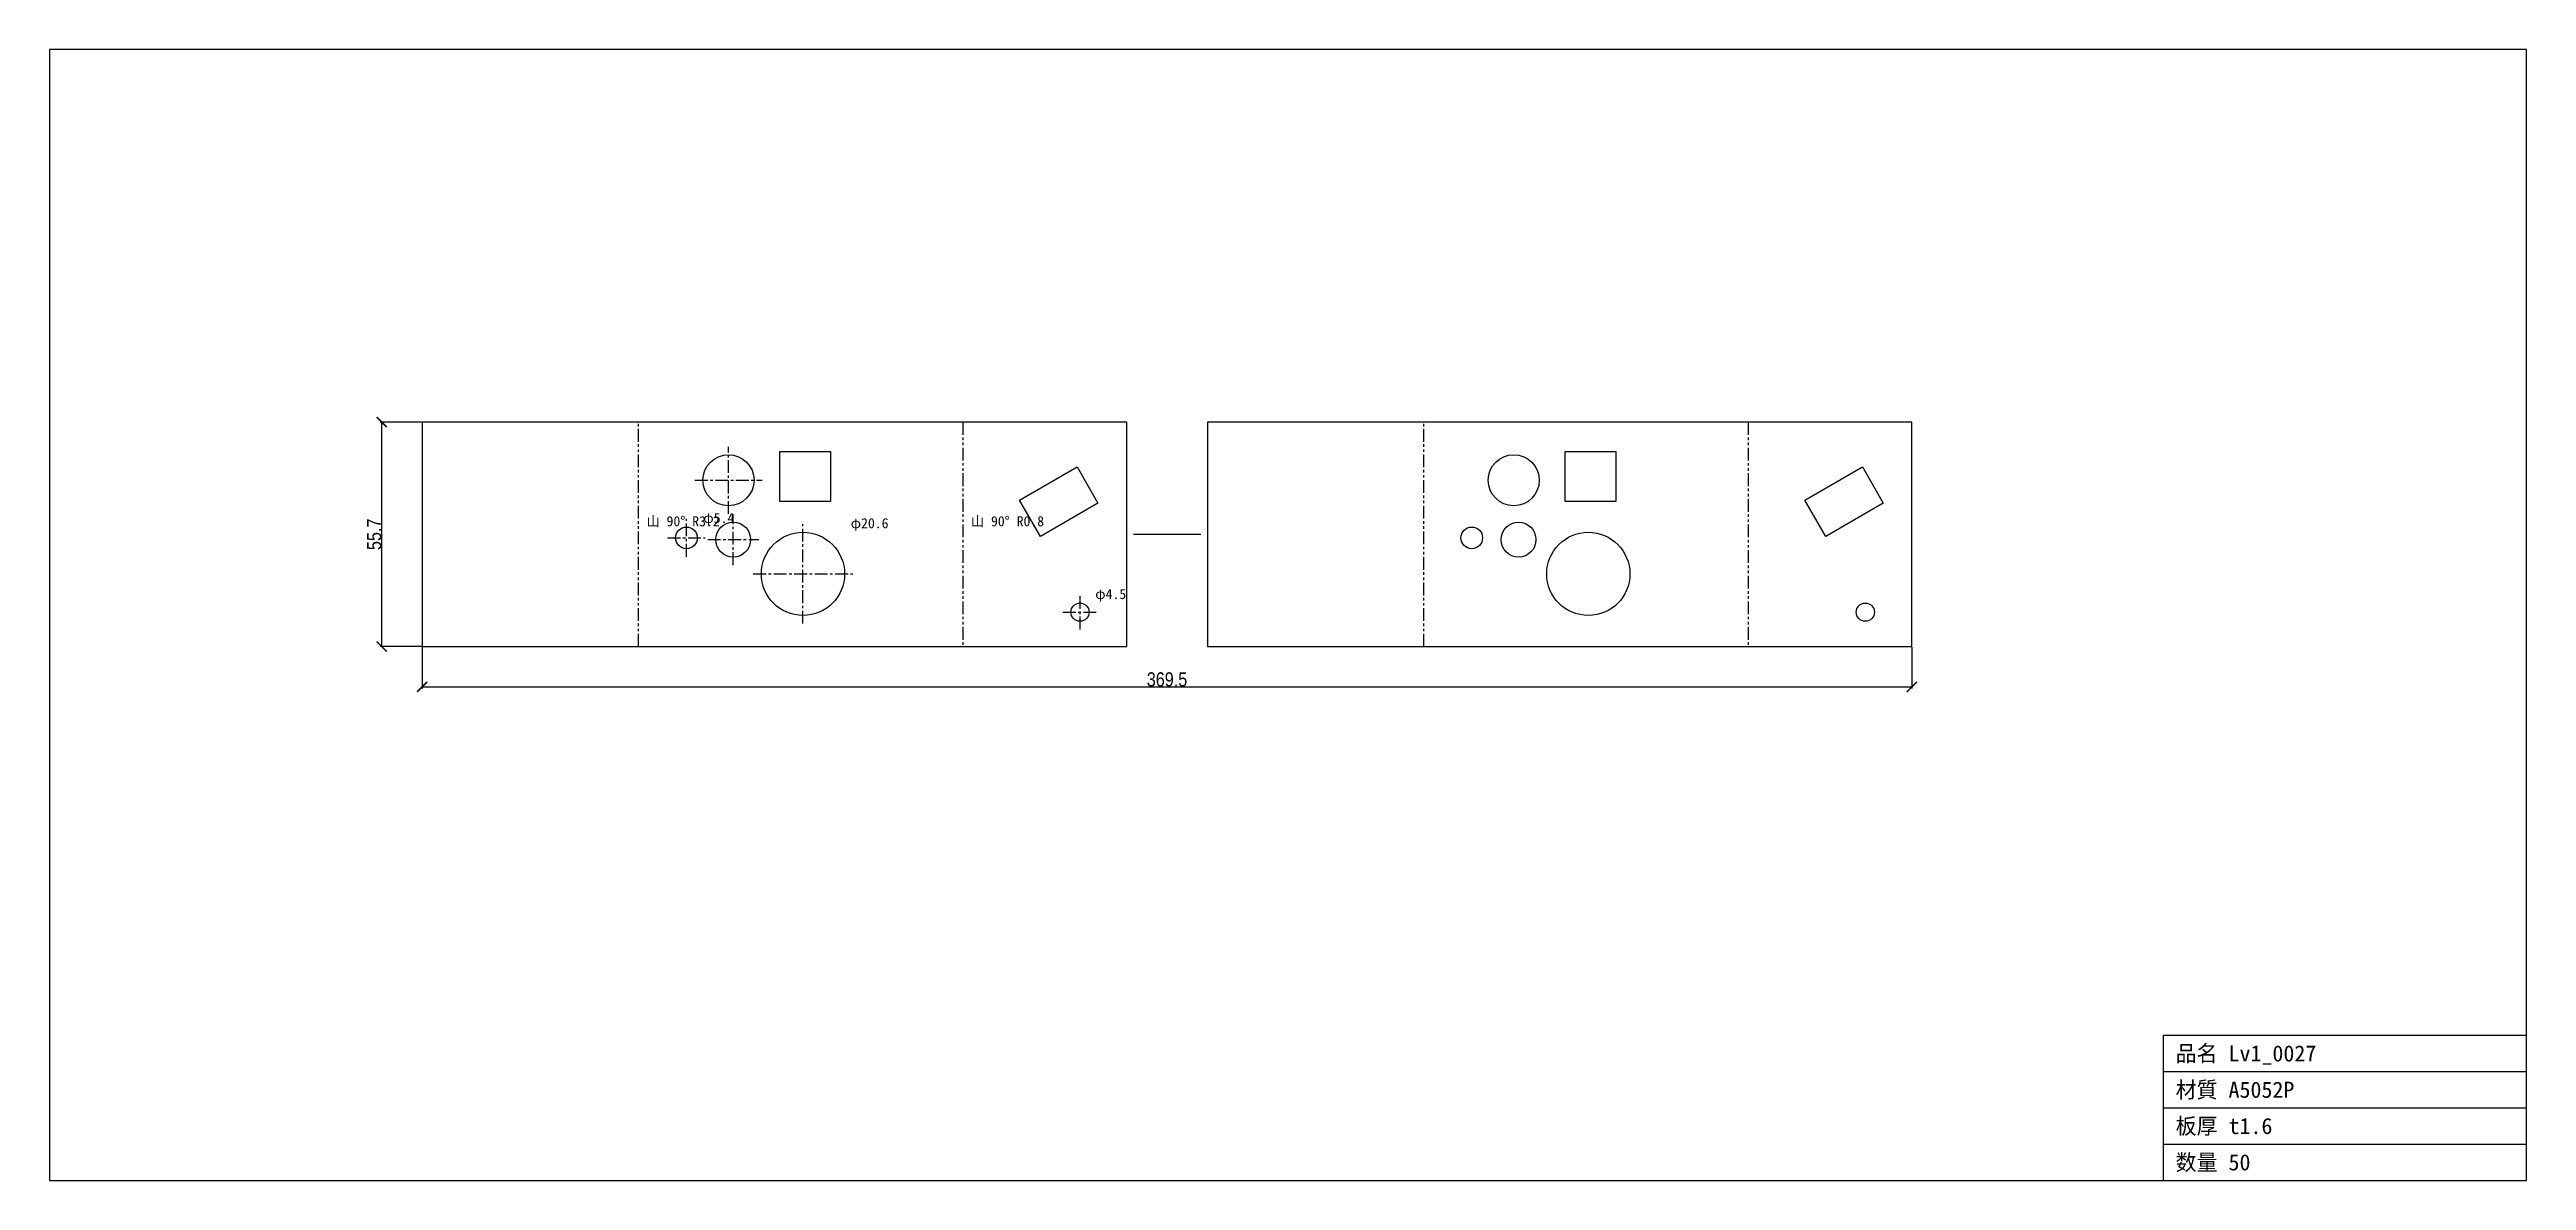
# Model space of a CAD drawing. Header units: millimetres. Extents: x -149 to 465, y -132 to 148.
import ezdxf

# ---------------------------------------------------------------- set-up
doc = ezdxf.new("R2010")
doc.units = ezdxf.units.MM
doc.linetypes.add('CENTER', pattern=[5.08, 3.175, -0.635, 0.635, -0.635])
doc.linetypes.add('PHANTOM', pattern=[6.35, 3.175, -0.635, 0.635, -0.635, 0.635, -0.635])
for name, color, linetype in [('ケガキ', 7, 'Continuous'), ('中心線', 7, 'Continuous'), ('図枠', 7, 'Continuous'), ('外形', 7, 'Continuous'), ('寸法', 7, 'Continuous'), ('文字', 7, 'Continuous'), ('曲げ線', 7, 'Continuous')]:
    doc.layers.add(name, color=color, linetype=linetype)
doc.styles.add('OpenSansCondensed-Light', font='OpenSansCondensed-Light.ttf')
doc.dimstyles.new('EZDXF', dxfattribs={"dimtxt": 0.25, "dimasz": 0.175, "dimexe": 0.375, "dimexo": 0.125, "dimgap": 0.1, "dimtad": 1, "dimlfac": 100, "dimzin": 12, "dimdsep": 46, "dimtxsty": 'OpenSansCondensed-Light', "dimblk": 'ARCHTICK', "dimcen": 2.5, "dimazin": 3, "dimtfac": 0.5, "dimtmove": 2, "dimatfit": 3})

# ---------------------------------------------------------------- blocks, each defined once
blk = doc.blocks.new('_ARCHTICK')
at = {"color": 0, "linetype": 'BYBLOCK', "const_width": 0.15}
blk.add_lwpolyline([(-0.5, -0.5), (0.5, 0.5)], dxfattribs=at)

msp = doc.modelspace()

# ---------------------------------------------------------------- linework, layer by layer
at = {"layer": 'ケガキ'}
msp.add_line((119.56, 27.84), (136.26, 27.84), dxfattribs=at)
at = {"layer": '中心線', "color": 1, "linetype": 'CENTER'}
for p, q in [((19.16, 32.92), (19.16, 49.57)), ((10.84, 41.25), (27.49, 41.25)), ((8.73, 22.28), (8.73, 31.64)), ((20.34, 20.21), (20.34, 32.84)), ((4.05, 26.96), (13.41, 26.96)), ((14.03, 26.52), (26.66, 26.52)), ((37.63, 5.7), (37.63, 30.35)), ((25.31, 18.03), (49.96, 18.03)), ((106.34, 4.27), (106.34, 12.79)), ((102.08, 8.53), (110.6, 8.53))]:
    msp.add_line(p, q, dxfattribs=at)
at = {"layer": '図枠'}
for p, q in [((465.01, 148.04), (-149.2, 148.04)), ((-149.2, 148.04), (-149.2, -132.37)), ((465.01, -132.37), (465.01, 148.04)), ((375.01, -132.37), (375.01, -96.37)), ((375.01, -96.37), (465.01, -96.37)), ((375.01, -105.37), (465.01, -105.37)), ((375.01, -114.37), (465.01, -114.37)), ((375.01, -123.37), (465.01, -123.37)), ((-149.2, -132.37), (465.01, -132.37))]:
    msp.add_line(p, q, dxfattribs=at)
at = {"layer": '外形'}
for p, q in [((-56.83, 55.67), (-56.83, 0)), ((117.91, 55.67), (-56.83, 55.67)), ((117.91, 0), (117.91, 55.67)), ((137.91, 55.67), (137.91, 0)), ((312.64, 55.67), (137.91, 55.67)), ((312.64, 0), (312.64, 55.67)), ((31.87, 35.98), (31.87, 48.35)), ((31.87, 48.35), (44.48, 48.35)), ((44.48, 48.35), (44.48, 35.98)), ((91.32, 36.29), (105.61, 44.54)), ((105.61, 44.54), (110.79, 35.57)), ((226.6, 35.98), (226.6, 48.35)), ((226.6, 48.35), (239.21, 48.35)), ((239.21, 48.35), (239.21, 35.98)), ((286.06, 36.29), (300.35, 44.54)), ((300.35, 44.54), (305.53, 35.57)), ((44.48, 35.98), (31.87, 35.98)), ((96.5, 27.32), (91.32, 36.29)), ((110.79, 35.57), (96.5, 27.32)), ((239.21, 35.98), (226.6, 35.98)), ((291.24, 27.32), (286.06, 36.29)), ((305.53, 35.57), (291.24, 27.32)), ((-56.83, 0), (117.91, 0)), ((137.91, 0), (312.64, 0))]:
    msp.add_line(p, q, dxfattribs=at)
for centre, radius in [((19.16, 41.25), 6.33), ((213.9, 41.25), 6.33), ((20.34, 26.52), 4.32), ((215.08, 26.52), 4.32), ((8.73, 26.96), 2.68), ((37.63, 18.03), 10.32), ((203.47, 26.96), 2.68), ((232.37, 18.03), 10.32), ((106.34, 8.53), 2.26), ((301.07, 8.53), 2.26)]:
    msp.add_circle(centre, radius, dxfattribs=at)
at = {"layer": '曲げ線', "color": 4, "linetype": 'PHANTOM'}
for p, q in [((-3.14, 0), (-3.14, 55.67)), ((77.31, 55.67), (77.31, 0)), ((191.6, 0), (191.6, 55.67)), ((272.05, 55.67), (272.05, 0))]:
    msp.add_line(p, q, dxfattribs=at)

# ---------------------------------------------------------------- texts
at = {"layer": '文字'}
for s, height, p in [('山 90° R3.2', 2.5, (-1.14, 29.84)), ('φ5.4', 2.5, (12.91, 30.64)), ('φ20.6', 2.5, (49.46, 29.35)), ('山 90° R0.8', 2.5, (79.31, 29.84)), ('φ4.5', 2.5, (110.1, 11.79)), ('品名 Lv1_0027', 4, (378.01, -102.87)), ('材質 A5052P', 4, (378.01, -111.87)), ('板厚 t1.6', 4, (378.01, -120.87)), ('数量 50', 4, (378.01, -129.87))]:
    msp.add_text(s, height=height, dxfattribs=at).set_placement(p)

# ---------------------------------------------------------------- dimensions: what is measured, and where the dimension line sits
at = {"layer": '寸法'}
msp.add_linear_dim(base=(-66.83, 0), p1=(-56.83, 0), p2=(-56.83, 55.67), angle=90, dimstyle='EZDXF', override={"dimtxt": 3.5, "dimasz": 2.5, "dimdec": 1, "dimlfac": 1}, dxfattribs=at).render()
msp.add_linear_dim(base=(-56.83, -10), p1=(-56.83, 0), p2=(312.64, 0), dimstyle='EZDXF', override={"dimtxt": 3.5, "dimasz": 2.5, "dimdec": 1, "dimlfac": 1}, dxfattribs=at).render()

doc.saveas('drawing.dxf')
